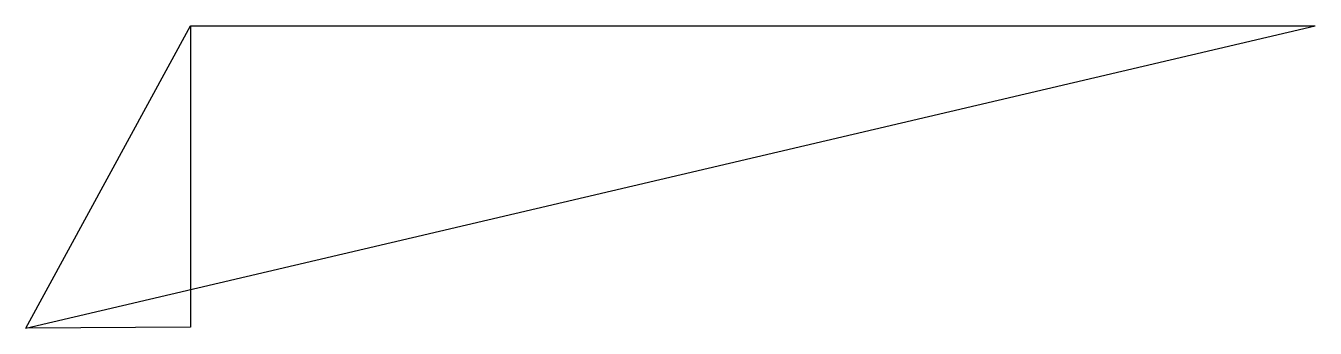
# Model space of a CAD drawing. Header units: millimetres. Extents: x 117.5 to 189, y 12.5 to 30.
# Drawn here: x 165.5 to 189, y 12.48 to 18 of the extents above; entities outside this region: 1.
import ezdxf

# ---------------------------------------------------------------- set-up
doc = ezdxf.new("R2010")
doc.units = ezdxf.units.MM

msp = doc.modelspace()

# ---------------------------------------------------------------- linework, layer by layer
at = {"color": 1, "extrusion": (2.95511e-05, 0.999, 0.044712)}
for p, q in [((117.5, 30, -176.75), (117.5, 29, -176.75)), ((165.5, 12.48, 123.219), (168.5, 18, 123.219)), ((165.5, 12.48, 123.219), (189, 18, 123.219)), ((165.5, 12.48, 123.219), (168.5, 18, 123.219)), ((165.5, 12.48, 123.219), (189, 18, 123.219)), ((168.5, 18, 123.219), (168.5, 12.5, 123.219)), ((168.5, 18, 123.219), (189, 18, 123.219)), ((168.5, 12.5, 123.219), (165.5, 12.48, 123.219))]:
    msp.add_line(p, q, dxfattribs=at)

doc.saveas('drawing.dxf')
